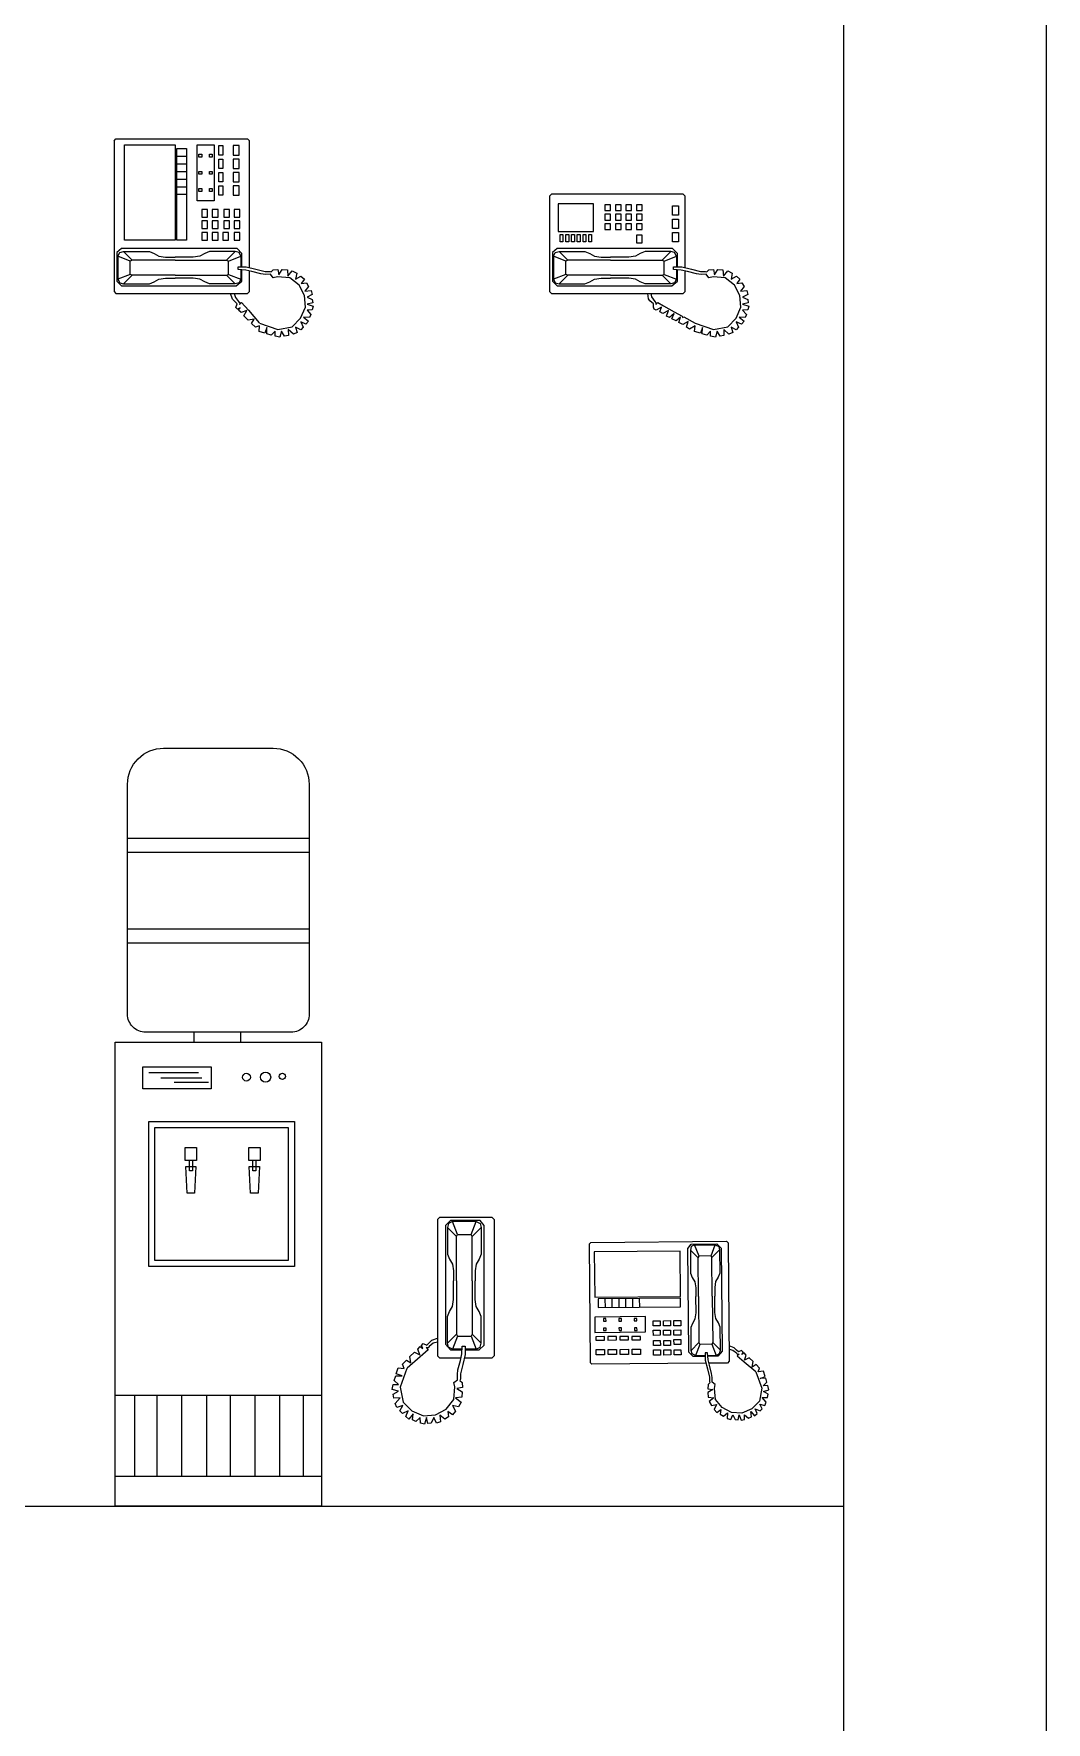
# Model space of a CAD drawing. Header units: inches. Extents: x 11.8 to 54.3, y 10.8 to 35.6.
# Drawn here: x 52.593 to 54.278, y 13.639 to 16.451 of the extents above; entities that cross this region are included whole.
import ezdxf

# ---------------------------------------------------------------- set-up
doc = ezdxf.new("R2010")
doc.units = ezdxf.units.IN
doc.header["$MEASUREMENT"] = 0
for name, color, linetype in [('02', 2, 'Continuous'), ('1', 1, 'Continuous'), ('kadrbm', 4, 'Continuous')]:
    doc.layers.add(name, color=color, linetype=linetype)

# ---------------------------------------------------------------- blocks, each defined once
blk = doc.blocks.new('kadrbm')
at = {"layer": 'kadrbm', "color": 4}
blk.add_lwpolyline([(0, 0), (0, 24.7972), (21, 24.7972), (21, 0), (0, 0)], close=True, dxfattribs=at)
blk.add_lwpolyline([(20.6631, 0.3257), (20.6631, 24.4603), (0.3369, 24.4603), (0.3369, 0.3257), (20.6631, 0.3257)], dxfattribs=at)

msp = doc.modelspace()

# ---------------------------------------------------------------- linework, layer by layer
at = {"layer": '02'}
for p, q in [((52.7268, 16.2722), (52.73, 16.2754)), ((52.7268, 16.2722), (52.7268, 16.0214)), ((52.73, 16.2754), (52.9491, 16.2754)), ((52.7443, 16.2659), (52.8284, 16.2659)), ((52.7443, 16.1071), (52.7443, 16.2659)), ((52.8284, 16.2659), (52.8284, 16.1071)), ((52.8316, 16.1071), (52.8316, 16.2595)), ((52.8316, 16.2595), (52.8475, 16.2595)), ((52.8475, 16.2595), (52.8475, 16.1071)), ((52.865, 16.1722), (52.865, 16.2659)), ((52.865, 16.2659), (52.8935, 16.2659)), ((52.8935, 16.2659), (52.8935, 16.1722)), ((52.9015, 16.2484), (52.9015, 16.2643)), ((52.9015, 16.2643), (52.9078, 16.2643)), ((52.9078, 16.2643), (52.9078, 16.2484)), ((52.9348, 16.2643), (52.9253, 16.2643)), ((52.9253, 16.2643), (52.9253, 16.2484)), ((52.9348, 16.2484), (52.9348, 16.2643)), ((52.9491, 16.2754), (52.9523, 16.2722)), ((52.9523, 16.0611), (52.9523, 16.2722)), ((52.8316, 16.2468), (52.8475, 16.2468)), ((52.8316, 16.2341), (52.8475, 16.2341)), ((52.8681, 16.2452), (52.8681, 16.25)), ((52.8681, 16.25), (52.8729, 16.25)), ((52.8729, 16.2452), (52.8681, 16.2452)), ((52.8729, 16.25), (52.8729, 16.2452)), ((52.8856, 16.25), (52.8904, 16.25)), ((52.8856, 16.2452), (52.8856, 16.25)), ((52.8904, 16.2452), (52.8856, 16.2452)), ((52.8904, 16.25), (52.8904, 16.2452)), ((52.9078, 16.2484), (52.9015, 16.2484)), ((52.9015, 16.2262), (52.9015, 16.242)), ((52.9015, 16.242), (52.9078, 16.242)), ((52.9078, 16.2262), (52.9015, 16.2262)), ((52.9078, 16.242), (52.9078, 16.2262)), ((52.9253, 16.2484), (52.9348, 16.2484)), ((52.9348, 16.242), (52.9253, 16.242)), ((52.9253, 16.242), (52.9253, 16.2262)), ((52.9253, 16.2262), (52.9348, 16.2262)), ((52.9348, 16.2262), (52.9348, 16.242)), ((52.8316, 16.2214), (52.8475, 16.2214)), ((52.8316, 16.2087), (52.8475, 16.2087)), ((52.8681, 16.2214), (52.8729, 16.2214)), ((52.8681, 16.2166), (52.8681, 16.2214)), ((52.8729, 16.2166), (52.8681, 16.2166)), ((52.8729, 16.2214), (52.8729, 16.2166)), ((52.8856, 16.2214), (52.8904, 16.2214)), ((52.8856, 16.2166), (52.8856, 16.2214)), ((52.8904, 16.2166), (52.8856, 16.2166)), ((52.8904, 16.2214), (52.8904, 16.2166)), ((52.9015, 16.2039), (52.9015, 16.2198)), ((52.9015, 16.2198), (52.9078, 16.2198)), ((52.9078, 16.2039), (52.9015, 16.2039)), ((52.9015, 16.1976), (52.9078, 16.1976)), ((52.9015, 16.1817), (52.9015, 16.1976)), ((52.9078, 16.2198), (52.9078, 16.2039)), ((52.9078, 16.1976), (52.9078, 16.1817)), ((52.9348, 16.2198), (52.9253, 16.2198)), ((52.9253, 16.2198), (52.9253, 16.2039)), ((52.9253, 16.2039), (52.9348, 16.2039)), ((52.9253, 16.1976), (52.9253, 16.1817)), ((52.9348, 16.1976), (52.9253, 16.1976)), ((52.9348, 16.2039), (52.9348, 16.2198)), ((52.9348, 16.1817), (52.9348, 16.1976)), ((52.8316, 16.196), (52.8475, 16.196)), ((52.8316, 16.1833), (52.8475, 16.1833)), ((52.8935, 16.1722), (52.865, 16.1722)), ((52.8681, 16.1928), (52.8729, 16.1928)), ((52.8681, 16.1881), (52.8681, 16.1928)), ((52.8729, 16.1881), (52.8681, 16.1881)), ((52.8729, 16.1928), (52.8729, 16.1881)), ((52.8856, 16.1928), (52.8904, 16.1928)), ((52.8856, 16.1881), (52.8856, 16.1928)), ((52.8904, 16.1881), (52.8856, 16.1881)), ((52.8904, 16.1928), (52.8904, 16.1881)), ((52.9078, 16.1817), (52.9015, 16.1817)), ((52.9253, 16.1817), (52.9348, 16.1817)), ((53.455, 16.1833), (53.4518, 16.1801)), ((53.4518, 16.1801), (53.4518, 16.0214)), ((53.6741, 16.1833), (53.455, 16.1833)), ((53.6772, 16.1801), (53.6741, 16.1833)), ((53.6772, 16.0611), (53.6772, 16.1801)), ((52.8729, 16.1579), (52.8729, 16.1452)), ((52.8824, 16.1579), (52.8729, 16.1579)), ((52.8729, 16.1452), (52.8824, 16.1452)), ((52.8824, 16.1452), (52.8824, 16.1579)), ((52.8904, 16.1579), (52.8904, 16.1452)), ((52.8999, 16.1579), (52.8904, 16.1579)), ((52.8904, 16.1452), (52.8999, 16.1452)), ((52.8999, 16.1452), (52.8999, 16.1579)), ((52.9094, 16.1579), (52.9094, 16.1452)), ((52.9189, 16.1579), (52.9094, 16.1579)), ((52.9094, 16.1452), (52.9189, 16.1452)), ((52.9189, 16.1452), (52.9189, 16.1579)), ((52.9269, 16.1579), (52.9269, 16.1452)), ((52.9364, 16.1579), (52.9269, 16.1579)), ((52.9269, 16.1452), (52.9364, 16.1452)), ((52.9364, 16.1452), (52.9364, 16.1579)), ((53.5248, 16.1674), (53.4661, 16.1674)), ((53.4661, 16.1674), (53.4661, 16.1214)), ((53.5248, 16.1214), (53.5248, 16.1674)), ((53.5439, 16.1658), (53.5439, 16.1563)), ((53.5534, 16.1658), (53.5439, 16.1658)), ((53.5439, 16.1563), (53.5534, 16.1563)), ((53.5439, 16.15), (53.5439, 16.1404)), ((53.5534, 16.15), (53.5439, 16.15)), ((53.5534, 16.1563), (53.5534, 16.1658)), ((53.5534, 16.1404), (53.5534, 16.15)), ((53.5613, 16.1658), (53.5613, 16.1563)), ((53.5709, 16.1658), (53.5613, 16.1658)), ((53.5613, 16.1563), (53.5709, 16.1563)), ((53.5613, 16.15), (53.5613, 16.1404)), ((53.5709, 16.15), (53.5613, 16.15)), ((53.5709, 16.1563), (53.5709, 16.1658)), ((53.5709, 16.1404), (53.5709, 16.15)), ((53.5788, 16.1658), (53.5788, 16.1563)), ((53.5883, 16.1658), (53.5788, 16.1658)), ((53.5788, 16.1563), (53.5883, 16.1563)), ((53.5788, 16.15), (53.5788, 16.1404)), ((53.5883, 16.15), (53.5788, 16.15)), ((53.5883, 16.1563), (53.5883, 16.1658)), ((53.5883, 16.1404), (53.5883, 16.15)), ((53.5963, 16.1658), (53.5963, 16.1563)), ((53.6058, 16.1658), (53.5963, 16.1658)), ((53.5963, 16.1563), (53.6058, 16.1563)), ((53.5963, 16.15), (53.5963, 16.1404)), ((53.6058, 16.15), (53.5963, 16.15)), ((53.6058, 16.1563), (53.6058, 16.1658)), ((53.6058, 16.1404), (53.6058, 16.15)), ((53.6566, 16.1643), (53.6661, 16.1643)), ((53.6566, 16.1484), (53.6566, 16.1643)), ((53.6661, 16.1484), (53.6566, 16.1484)), ((53.6566, 16.142), (53.6661, 16.142)), ((53.6566, 16.1262), (53.6566, 16.142)), ((53.6661, 16.1643), (53.6661, 16.1484)), ((53.6661, 16.142), (53.6661, 16.1262)), ((52.8824, 16.1389), (52.8729, 16.1389)), ((52.8729, 16.1389), (52.8729, 16.1262)), ((52.8729, 16.1262), (52.8824, 16.1262)), ((52.8729, 16.1198), (52.8729, 16.1071)), ((52.8824, 16.1198), (52.8729, 16.1198)), ((52.8824, 16.1262), (52.8824, 16.1389)), ((52.8824, 16.1071), (52.8824, 16.1198)), ((52.8904, 16.1389), (52.8904, 16.1262)), ((52.8999, 16.1389), (52.8904, 16.1389)), ((52.8904, 16.1262), (52.8999, 16.1262)), ((52.8904, 16.1198), (52.8904, 16.1071)), ((52.8999, 16.1198), (52.8904, 16.1198)), ((52.8999, 16.1262), (52.8999, 16.1389)), ((52.8999, 16.1071), (52.8999, 16.1198)), ((52.9078, 16.1198), (52.9078, 16.1071)), ((52.9173, 16.1198), (52.9078, 16.1198)), ((52.9094, 16.1389), (52.9094, 16.1262)), ((52.9189, 16.1389), (52.9094, 16.1389)), ((52.9094, 16.1262), (52.9189, 16.1262)), ((52.9173, 16.1071), (52.9173, 16.1198)), ((52.9189, 16.1262), (52.9189, 16.1389)), ((52.9269, 16.1389), (52.9269, 16.1262)), ((52.9364, 16.1389), (52.9269, 16.1389)), ((52.9269, 16.1262), (52.9364, 16.1262)), ((52.9364, 16.1198), (52.9269, 16.1198)), ((52.9269, 16.1198), (52.9269, 16.1071)), ((52.9364, 16.1262), (52.9364, 16.1389)), ((52.9364, 16.1071), (52.9364, 16.1198)), ((53.4661, 16.1214), (53.5248, 16.1214)), ((53.4693, 16.1166), (53.474, 16.1166)), ((53.4693, 16.1039), (53.4693, 16.1166)), ((53.474, 16.1166), (53.474, 16.1039)), ((53.4788, 16.1166), (53.4836, 16.1166)), ((53.4788, 16.1039), (53.4788, 16.1166)), ((53.4836, 16.1166), (53.4836, 16.1039)), ((53.4883, 16.1039), (53.4883, 16.1166)), ((53.4883, 16.1166), (53.4931, 16.1166)), ((53.4931, 16.1166), (53.4931, 16.1039)), ((53.4978, 16.1039), (53.4978, 16.1166)), ((53.4978, 16.1166), (53.5026, 16.1166)), ((53.5026, 16.1166), (53.5026, 16.1039)), ((53.5074, 16.1039), (53.5074, 16.1166)), ((53.5074, 16.1166), (53.5121, 16.1166)), ((53.5121, 16.1166), (53.5121, 16.1039)), ((53.5169, 16.1039), (53.5169, 16.1166)), ((53.5169, 16.1166), (53.5217, 16.1166)), ((53.5217, 16.1166), (53.5217, 16.1039)), ((53.5439, 16.1404), (53.5534, 16.1404)), ((53.5534, 16.1341), (53.5439, 16.1341)), ((53.5439, 16.1341), (53.5439, 16.1246)), ((53.5439, 16.1246), (53.5534, 16.1246)), ((53.5534, 16.1246), (53.5534, 16.1341)), ((53.5613, 16.1404), (53.5709, 16.1404)), ((53.5613, 16.1341), (53.5613, 16.1246)), ((53.5709, 16.1341), (53.5613, 16.1341)), ((53.5613, 16.1246), (53.5709, 16.1246)), ((53.5709, 16.1246), (53.5709, 16.1341)), ((53.5788, 16.1404), (53.5883, 16.1404)), ((53.5883, 16.1341), (53.5788, 16.1341)), ((53.5788, 16.1341), (53.5788, 16.1246)), ((53.5788, 16.1246), (53.5883, 16.1246)), ((53.5883, 16.1246), (53.5883, 16.1341)), ((53.5963, 16.1404), (53.6058, 16.1404)), ((53.5963, 16.1341), (53.5963, 16.1246)), ((53.6058, 16.1341), (53.5963, 16.1341)), ((53.5963, 16.1246), (53.6058, 16.1246)), ((53.6058, 16.115), (53.5963, 16.115)), ((53.5963, 16.115), (53.5963, 16.1023)), ((53.6058, 16.1246), (53.6058, 16.1341)), ((53.6058, 16.1023), (53.6058, 16.115)), ((53.6661, 16.1262), (53.6566, 16.1262)), ((53.6566, 16.1039), (53.6566, 16.1198)), ((53.6566, 16.1198), (53.6661, 16.1198)), ((53.6661, 16.1198), (53.6661, 16.1039)), ((52.7395, 16.0928), (52.7316, 16.0865)), ((52.7316, 16.0865), (52.7316, 16.0388)), ((52.7332, 16.0801), (52.7364, 16.0865)), ((52.7364, 16.0865), (52.7427, 16.0881)), ((52.9316, 16.0928), (52.7395, 16.0928)), ((52.7427, 16.0881), (52.757, 16.0738)), ((52.7427, 16.0881), (52.7856, 16.0881)), ((52.8284, 16.1071), (52.7443, 16.1071)), ((52.7856, 16.0881), (52.7935, 16.0849)), ((52.7935, 16.0849), (52.8015, 16.0801)), ((52.8475, 16.1071), (52.8316, 16.1071)), ((52.8777, 16.0849), (52.8697, 16.0801)), ((52.8729, 16.1071), (52.8824, 16.1071)), ((52.8856, 16.0881), (52.8777, 16.0849)), ((52.9285, 16.0881), (52.8856, 16.0881)), ((52.8904, 16.1071), (52.8999, 16.1071)), ((52.9078, 16.1071), (52.9173, 16.1071)), ((52.9285, 16.0881), (52.9142, 16.0738)), ((52.9269, 16.1071), (52.9364, 16.1071)), ((52.9348, 16.0865), (52.9285, 16.0881)), ((52.9396, 16.0849), (52.9316, 16.0928)), ((52.938, 16.0801), (52.9348, 16.0865)), ((52.9396, 16.0626), (52.9396, 16.0849)), ((53.4645, 16.0928), (53.4566, 16.0865)), ((53.4566, 16.0865), (53.4566, 16.0388)), ((53.4582, 16.0801), (53.4613, 16.0865)), ((53.4613, 16.0865), (53.4677, 16.0881)), ((53.6566, 16.0928), (53.4645, 16.0928)), ((53.4677, 16.0881), (53.5105, 16.0881)), ((53.4677, 16.0881), (53.482, 16.0738)), ((53.474, 16.1039), (53.4693, 16.1039)), ((53.4836, 16.1039), (53.4788, 16.1039)), ((53.4931, 16.1039), (53.4883, 16.1039)), ((53.5026, 16.1039), (53.4978, 16.1039)), ((53.5121, 16.1039), (53.5074, 16.1039)), ((53.5105, 16.0881), (53.5185, 16.0849)), ((53.5217, 16.1039), (53.5169, 16.1039)), ((53.5185, 16.0849), (53.5264, 16.0801)), ((53.6026, 16.0849), (53.5947, 16.0801)), ((53.5963, 16.1023), (53.6058, 16.1023)), ((53.6106, 16.0881), (53.6026, 16.0849)), ((53.6534, 16.0881), (53.6106, 16.0881)), ((53.6534, 16.0881), (53.6391, 16.0738)), ((53.6598, 16.0865), (53.6534, 16.0881)), ((53.6661, 16.1039), (53.6566, 16.1039)), ((53.6645, 16.0849), (53.6566, 16.0928)), ((53.6629, 16.0801), (53.6598, 16.0865)), ((53.6645, 16.0626), (53.6645, 16.0849)), ((52.7538, 16.0722), (52.7332, 16.0801)), ((52.7332, 16.0801), (52.7332, 16.042)), ((52.757, 16.0738), (52.7538, 16.0722)), ((52.7538, 16.05), (52.7538, 16.0722)), ((52.8284, 16.0738), (52.757, 16.0738)), ((52.8015, 16.0801), (52.8126, 16.0785)), ((52.8126, 16.0785), (52.8284, 16.0785)), ((52.8586, 16.0785), (52.8284, 16.0785)), ((52.8284, 16.0738), (52.9142, 16.0738)), ((52.8697, 16.0801), (52.8586, 16.0785)), ((52.9142, 16.0738), (52.9173, 16.0722)), ((52.9173, 16.0722), (52.938, 16.0801)), ((52.9173, 16.05), (52.9173, 16.0722)), ((52.9332, 16.0579), (52.9332, 16.0627)), ((52.9332, 16.0627), (52.9469, 16.0624)), ((52.9459, 16.057), (52.9332, 16.0579)), ((52.938, 16.0801), (52.938, 16.0626)), ((52.938, 16.0575), (52.938, 16.042)), ((52.9396, 16.0388), (52.9396, 16.0574)), ((52.9562, 16.0547), (52.9459, 16.057)), ((52.9469, 16.0624), (52.963, 16.0586)), ((52.963, 16.0586), (52.9781, 16.0547)), ((52.9884, 16.0541), (52.9919, 16.0576)), ((52.9919, 16.0576), (52.9996, 16.0583)), ((52.9996, 16.0583), (53.0012, 16.0489)), ((53.0012, 16.0489), (53.0067, 16.0579)), ((53.0067, 16.0579), (53.0154, 16.0573)), ((53.0154, 16.0573), (53.0163, 16.047)), ((53.4582, 16.0801), (53.4582, 16.042)), ((53.4788, 16.0722), (53.4582, 16.0801)), ((53.482, 16.0738), (53.4788, 16.0722)), ((53.4788, 16.05), (53.4788, 16.0722)), ((53.5534, 16.0738), (53.482, 16.0738)), ((53.5264, 16.0801), (53.5375, 16.0785)), ((53.5375, 16.0785), (53.5534, 16.0785)), ((53.5836, 16.0785), (53.5534, 16.0785)), ((53.5534, 16.0738), (53.6391, 16.0738)), ((53.5947, 16.0801), (53.5836, 16.0785)), ((53.6391, 16.0738), (53.6423, 16.0722)), ((53.6423, 16.0722), (53.6629, 16.0801)), ((53.6423, 16.05), (53.6423, 16.0722)), ((53.6582, 16.0627), (53.6719, 16.0624)), ((53.6582, 16.0579), (53.6582, 16.0627)), ((53.6709, 16.057), (53.6582, 16.0579)), ((53.6629, 16.0801), (53.6629, 16.0626)), ((53.6629, 16.0575), (53.6629, 16.042)), ((53.6645, 16.0388), (53.6645, 16.0574)), ((53.6812, 16.0547), (53.6709, 16.057)), ((53.6719, 16.0624), (53.6879, 16.0586)), ((53.6879, 16.0586), (53.703, 16.0547)), ((53.7133, 16.0541), (53.7169, 16.0576)), ((53.7169, 16.0576), (53.7246, 16.0583)), ((53.7246, 16.0583), (53.7262, 16.0489)), ((53.7262, 16.0489), (53.7317, 16.0579)), ((53.7317, 16.0579), (53.7403, 16.0573)), ((53.7403, 16.0573), (53.7413, 16.047)), ((52.7316, 16.0388), (52.7395, 16.0309)), ((52.7538, 16.05), (52.7332, 16.042)), ((52.7332, 16.042), (52.7364, 16.0357)), ((52.7364, 16.0357), (52.7427, 16.0341)), ((52.7395, 16.0309), (52.93, 16.0309)), ((52.7427, 16.0341), (52.757, 16.0484)), ((52.7427, 16.0341), (52.7856, 16.0341)), ((52.757, 16.0484), (52.7538, 16.05)), ((52.8284, 16.0484), (52.757, 16.0484)), ((52.7856, 16.0341), (52.7935, 16.0373)), ((52.7935, 16.0373), (52.8015, 16.042)), ((52.8015, 16.042), (52.8126, 16.0436)), ((52.8126, 16.0436), (52.8284, 16.0436)), ((52.8284, 16.0484), (52.9142, 16.0484)), ((52.8586, 16.0436), (52.8284, 16.0436)), ((52.8697, 16.042), (52.8586, 16.0436)), ((52.8777, 16.0373), (52.8697, 16.042)), ((52.8856, 16.0341), (52.8777, 16.0373)), ((52.9285, 16.0341), (52.8856, 16.0341)), ((52.9142, 16.0484), (52.9173, 16.05)), ((52.9285, 16.0341), (52.9142, 16.0484)), ((52.9173, 16.05), (52.938, 16.042)), ((52.9348, 16.0357), (52.9285, 16.0341)), ((52.93, 16.0309), (52.9396, 16.0388)), ((52.938, 16.042), (52.9348, 16.0357)), ((52.9523, 16.0214), (52.9523, 16.0556)), ((52.9713, 16.0509), (52.9562, 16.0547)), ((52.9791, 16.0499), (52.9713, 16.0509)), ((52.9781, 16.0547), (52.9864, 16.055)), ((52.9874, 16.0502), (52.9791, 16.0499)), ((52.9864, 16.055), (52.9884, 16.0541)), ((52.9916, 16.0444), (52.9874, 16.0502)), ((52.999, 16.0457), (52.9916, 16.0444)), ((53.0192, 16.0441), (52.999, 16.0457)), ((53.0163, 16.047), (53.0234, 16.056)), ((53.0347, 16.0319), (53.0192, 16.0441)), ((53.0234, 16.056), (53.0308, 16.0518)), ((53.0308, 16.0518), (53.0289, 16.0422)), ((53.0289, 16.0422), (53.0379, 16.0467)), ((53.0437, 16.0149), (53.0347, 16.0319)), ((53.0379, 16.0467), (53.0437, 16.0419)), ((53.0437, 16.0419), (53.0382, 16.0345)), ((53.0382, 16.0345), (53.0469, 16.0358)), ((53.0507, 16.0297), (53.0443, 16.022)), ((53.0469, 16.0358), (53.0507, 16.0297)), ((53.4566, 16.0388), (53.4645, 16.0309)), ((53.4788, 16.05), (53.4582, 16.042)), ((53.4582, 16.042), (53.4613, 16.0357)), ((53.4613, 16.0357), (53.4677, 16.0341)), ((53.4645, 16.0309), (53.655, 16.0309)), ((53.4677, 16.0341), (53.482, 16.0484)), ((53.4677, 16.0341), (53.5105, 16.0341)), ((53.482, 16.0484), (53.4788, 16.05)), ((53.5534, 16.0484), (53.482, 16.0484)), ((53.5105, 16.0341), (53.5185, 16.0373)), ((53.5185, 16.0373), (53.5264, 16.042)), ((53.5264, 16.042), (53.5375, 16.0436)), ((53.5375, 16.0436), (53.5534, 16.0436)), ((53.5534, 16.0484), (53.6391, 16.0484)), ((53.5836, 16.0436), (53.5534, 16.0436)), ((53.5947, 16.042), (53.5836, 16.0436)), ((53.6026, 16.0373), (53.5947, 16.042)), ((53.6106, 16.0341), (53.6026, 16.0373)), ((53.6534, 16.0341), (53.6106, 16.0341)), ((53.6391, 16.0484), (53.6423, 16.05)), ((53.6534, 16.0341), (53.6391, 16.0484)), ((53.6423, 16.05), (53.6629, 16.042)), ((53.6598, 16.0357), (53.6534, 16.0341)), ((53.655, 16.0309), (53.6645, 16.0388)), ((53.6629, 16.042), (53.6598, 16.0357)), ((53.6772, 16.0214), (53.6772, 16.0556)), ((53.6963, 16.0509), (53.6812, 16.0547)), ((53.704, 16.0499), (53.6963, 16.0509)), ((53.703, 16.0547), (53.7114, 16.055)), ((53.7124, 16.0502), (53.704, 16.0499)), ((53.7114, 16.055), (53.7133, 16.0541)), ((53.7166, 16.0444), (53.7124, 16.0502)), ((53.7239, 16.0457), (53.7166, 16.0444)), ((53.7442, 16.0441), (53.7239, 16.0457)), ((53.7413, 16.047), (53.7484, 16.056)), ((53.7596, 16.0319), (53.7442, 16.0441)), ((53.7484, 16.056), (53.7558, 16.0518)), ((53.7558, 16.0518), (53.7538, 16.0422)), ((53.7538, 16.0422), (53.7628, 16.0467)), ((53.7686, 16.0149), (53.7596, 16.0319)), ((53.7628, 16.0467), (53.7686, 16.0419)), ((53.7686, 16.0419), (53.7632, 16.0345)), ((53.7632, 16.0345), (53.7718, 16.0358)), ((53.7757, 16.0297), (53.7693, 16.022)), ((53.7718, 16.0358), (53.7757, 16.0297)), ((52.7268, 16.0214), (52.73, 16.0182)), ((52.73, 16.0182), (52.9491, 16.0182)), ((52.9241, 16.0087), (52.9205, 16.0182)), ((52.9285, 16.0042), (52.9241, 16.0087)), ((52.9269, 16.0182), (52.9288, 16.0112)), ((52.9316, 16.0008), (52.9285, 16.0042)), ((52.9288, 16.0112), (52.9339, 16.0048)), ((52.9294, 15.995), (52.9316, 16.0008)), ((52.9339, 16.0048), (52.9361, 16.0031)), ((52.9358, 15.9997), (52.9392, 16.0031)), ((52.9361, 16.0031), (52.9358, 15.9997)), ((52.9392, 16.0031), (52.9506, 15.9902)), ((52.9491, 16.0182), (52.9523, 16.0214)), ((53.0453, 15.9956), (53.0437, 16.0149)), ((53.0443, 16.022), (53.0549, 16.0229)), ((53.0568, 16.0162), (53.0482, 16.012)), ((53.0482, 16.012), (53.0568, 16.0081)), ((53.0575, 16.0027), (53.0482, 16.0004)), ((53.0482, 16.0004), (53.0585, 15.9969)), ((53.0549, 16.0229), (53.0568, 16.0162)), ((53.0568, 16.0081), (53.0575, 16.0027)), ((53.4518, 16.0214), (53.455, 16.0182)), ((53.455, 16.0182), (53.6741, 16.0182)), ((53.6163, 16.0094), (53.6153, 16.0182)), ((53.6185, 16.0056), (53.6163, 16.0094)), ((53.6246, 16.0011), (53.6185, 16.0056)), ((53.6201, 16.0182), (53.6214, 16.0123)), ((53.6214, 16.0123), (53.624, 16.0088)), ((53.624, 16.0088), (53.6269, 16.0046)), ((53.6249, 15.9953), (53.6246, 16.0011)), ((53.6269, 16.0046), (53.6288, 16.0027)), ((53.6288, 15.9995), (53.632, 16.0033)), ((53.6288, 16.0027), (53.6288, 15.9995)), ((53.632, 16.0033), (53.6416, 15.9975)), ((53.6741, 16.0182), (53.6772, 16.0214)), ((53.7702, 15.9956), (53.7686, 16.0149)), ((53.7693, 16.022), (53.7799, 16.0229)), ((53.7818, 16.0162), (53.7731, 16.012)), ((53.7731, 16.012), (53.7818, 16.0081)), ((53.7825, 16.0027), (53.7731, 16.0004)), ((53.7731, 16.0004), (53.7834, 15.9969)), ((53.7799, 16.0229), (53.7818, 16.0162)), ((53.7818, 16.0081), (53.7825, 16.0027)), ((52.9322, 15.9922), (52.9294, 15.995)), ((52.9369, 15.9944), (52.9322, 15.9922)), ((52.9339, 15.9905), (52.9369, 15.9944)), ((52.9383, 15.9863), (52.9339, 15.9905)), ((52.9476, 15.9897), (52.9383, 15.9863)), ((52.9431, 15.981), (52.9476, 15.9897)), ((52.9501, 15.9737), (52.9431, 15.981)), ((52.9602, 15.9754), (52.9501, 15.9737)), ((52.9506, 15.9902), (52.9685, 15.9693)), ((52.9557, 15.9681), (52.9602, 15.9754)), ((53.0234, 15.9628), (53.0372, 15.977)), ((53.0372, 15.977), (53.0453, 15.9956)), ((53.0424, 15.9789), (53.0507, 15.9722)), ((53.052, 15.9779), (53.0424, 15.9789)), ((53.0507, 15.9722), (53.0462, 15.967)), ((53.0568, 15.9908), (53.0482, 15.9905)), ((53.0482, 15.9905), (53.0546, 15.9831)), ((53.0546, 15.9831), (53.052, 15.9779)), ((53.0585, 15.9969), (53.0568, 15.9908)), ((53.6259, 15.9918), (53.6249, 15.9953)), ((53.6294, 15.9905), (53.6259, 15.9918)), ((53.6378, 15.9956), (53.6294, 15.9905)), ((53.6352, 15.9873), (53.6378, 15.9956)), ((53.64, 15.9847), (53.6352, 15.9873)), ((53.6494, 15.9898), (53.64, 15.9847)), ((53.6416, 15.9975), (53.659, 15.9873)), ((53.6465, 15.9805), (53.6494, 15.9898)), ((53.6516, 15.9779), (53.6465, 15.9805)), ((53.659, 15.9847), (53.6516, 15.9779)), ((53.6552, 15.976), (53.659, 15.9847)), ((53.6622, 15.9728), (53.6552, 15.976)), ((53.659, 15.9873), (53.6722, 15.9805)), ((53.6696, 15.9786), (53.6622, 15.9728)), ((53.6667, 15.9699), (53.6696, 15.9786)), ((53.6722, 15.9805), (53.6728, 15.9783)), ((53.6728, 15.9783), (53.6754, 15.9792)), ((53.6754, 15.9792), (53.694, 15.9689)), ((53.7484, 15.9628), (53.7622, 15.977)), ((53.7622, 15.977), (53.7702, 15.9956)), ((53.777, 15.9779), (53.7673, 15.9789)), ((53.7673, 15.9789), (53.7757, 15.9722)), ((53.7757, 15.9722), (53.7712, 15.967)), ((53.7818, 15.9908), (53.7731, 15.9905)), ((53.7731, 15.9905), (53.7796, 15.9831)), ((53.7796, 15.9831), (53.777, 15.9779)), ((53.7834, 15.9969), (53.7818, 15.9908)), ((52.9621, 15.962), (52.9557, 15.9681)), ((52.9691, 15.9645), (52.9621, 15.962)), ((52.9681, 15.9548), (52.9691, 15.9644)), ((52.9778, 15.9519), (52.9681, 15.9548)), ((52.9691, 15.9689), (52.9993, 15.9583)), ((52.9813, 15.9612), (52.9778, 15.9519)), ((52.981, 15.951), (52.9813, 15.9612)), ((52.9884, 15.9487), (52.981, 15.951)), ((52.9948, 15.9555), (52.9884, 15.9487)), ((52.9948, 15.9468), (52.9948, 15.9555)), ((53.0028, 15.9452), (52.9948, 15.9468)), ((52.9993, 15.9583), (53.0234, 15.9628)), ((53.0057, 15.9551), (53.0028, 15.9452)), ((53.0106, 15.9468), (53.0057, 15.9551)), ((53.017, 15.9481), (53.0106, 15.9468)), ((53.0167, 15.958), (53.017, 15.9481)), ((53.0253, 15.9503), (53.0167, 15.958)), ((53.0318, 15.9529), (53.0253, 15.9503)), ((53.0289, 15.9622), (53.0318, 15.9529)), ((53.0376, 15.9577), (53.0289, 15.9622)), ((53.0376, 15.9709), (53.0414, 15.9619)), ((53.0462, 15.967), (53.0376, 15.9709)), ((53.0414, 15.9619), (53.0376, 15.9577)), ((53.6735, 15.9664), (53.6667, 15.9699)), ((53.6822, 15.9712), (53.6735, 15.9664)), ((53.6796, 15.9622), (53.6822, 15.9712)), ((53.6847, 15.9587), (53.6796, 15.9622)), ((53.694, 15.9644), (53.6847, 15.9587)), ((53.6931, 15.9548), (53.694, 15.9644)), ((53.7027, 15.9519), (53.6931, 15.9548)), ((53.694, 15.9689), (53.7243, 15.9583)), ((53.7063, 15.9612), (53.7027, 15.9519)), ((53.7059, 15.951), (53.7063, 15.9612)), ((53.7133, 15.9487), (53.7059, 15.951)), ((53.7198, 15.9555), (53.7133, 15.9487)), ((53.7198, 15.9468), (53.7198, 15.9555)), ((53.7278, 15.9452), (53.7198, 15.9468)), ((53.7243, 15.9583), (53.7484, 15.9628)), ((53.7307, 15.9551), (53.7278, 15.9452)), ((53.7355, 15.9468), (53.7307, 15.9551)), ((53.7419, 15.9481), (53.7355, 15.9468)), ((53.7503, 15.9503), (53.7416, 15.958)), ((53.7416, 15.958), (53.7419, 15.9481)), ((53.7567, 15.9529), (53.7503, 15.9503)), ((53.7625, 15.9577), (53.7538, 15.9622)), ((53.7538, 15.9622), (53.7567, 15.9529)), ((53.7712, 15.967), (53.7625, 15.9709)), ((53.7625, 15.9709), (53.7664, 15.9619)), ((53.7664, 15.9619), (53.7625, 15.9577)), ((52.7493, 15.1111), (53.0516, 15.1111)), ((52.7493, 15.0879), (53.0516, 15.0879)), ((52.7493, 14.96), (53.0516, 14.96)), ((52.7493, 14.9368), (53.0516, 14.9368)), ((52.8594, 14.7879), (52.8594, 14.7715)), ((52.9371, 14.7879), (52.9371, 14.7715)), ((52.7847, 14.7207), (52.8673, 14.7207)), ((52.8048, 14.7116), (52.8732, 14.7116)), ((52.827, 14.7044), (52.8842, 14.7044)), ((53.2687, 14.4791, 0.45), (53.2654, 14.4758, 0.45)), ((53.2654, 14.4758, 0.45), (53.2654, 14.2487, 0.45)), ((53.3562, 14.4791, 0.45), (53.2687, 14.4791, 0.45)), ((53.2868, 14.4742, 0.45), (53.2785, 14.4659, 0.45)), ((53.2785, 14.4659, 0.45), (53.2785, 14.2685, 0.45)), ((53.2835, 14.4692, 0.45), (53.2818, 14.4627, 0.45)), ((53.2818, 14.4627, 0.45), (53.2818, 14.4182, 0.45)), ((53.2818, 14.4627, 0.45), (53.2966, 14.4478, 0.45)), ((53.29, 14.4725, 0.45), (53.2835, 14.4692, 0.45)), ((53.3361, 14.4742, 0.45), (53.2868, 14.4742, 0.45)), ((53.2983, 14.4511, 0.45), (53.29, 14.4725, 0.45)), ((53.3295, 14.4725, 0.45), (53.29, 14.4725, 0.45)), ((53.3213, 14.4511, 0.45), (53.3295, 14.4725, 0.45)), ((53.3378, 14.4627, 0.45), (53.323, 14.4478, 0.45)), ((53.3295, 14.4725, 0.45), (53.3361, 14.4692, 0.45)), ((53.3427, 14.4659, 0.45), (53.3361, 14.4742, 0.45)), ((53.3361, 14.4692, 0.45), (53.3378, 14.4627, 0.45)), ((53.3378, 14.4627, 0.45), (53.3378, 14.4182, 0.45)), ((53.3427, 14.2668, 0.45), (53.3427, 14.4659, 0.45)), ((53.3562, 14.4791, 0.45), (53.3595, 14.4758, 0.45)), ((53.3595, 14.4758, 0.45), (53.3595, 14.2487, 0.45)), ((53.2966, 14.4478, 0.45), (53.2983, 14.4511, 0.45)), ((53.2966, 14.3738, 0.45), (53.2966, 14.4478, 0.45)), ((53.2983, 14.4511, 0.45), (53.3213, 14.4511, 0.45)), ((53.323, 14.4478, 0.45), (53.3213, 14.4511, 0.45)), ((53.323, 14.3738, 0.45), (53.323, 14.4478, 0.45)), ((53.5202, 14.4378), (53.5174, 14.4349)), ((53.5174, 14.4349), (53.5191, 14.2377)), ((53.5202, 14.4378), (53.746, 14.4398)), ((53.6818, 14.4278), (53.6874, 14.435)), ((53.6833, 14.2549), (53.6818, 14.4278)), ((53.6875, 14.4307), (53.6861, 14.425)), ((53.6874, 14.435), (53.7303, 14.4353)), ((53.6932, 14.4336), (53.6875, 14.4307)), ((53.6932, 14.4336), (53.7274, 14.4339)), ((53.7005, 14.4151), (53.6932, 14.4336)), ((53.7205, 14.4153), (53.7274, 14.4339)), ((53.7274, 14.4339), (53.7332, 14.4311)), ((53.7303, 14.4353), (53.7375, 14.4283)), ((53.7332, 14.4311), (53.7347, 14.4254)), ((53.7375, 14.4283), (53.739, 14.2568)), ((53.746, 14.4398), (53.7488, 14.4369)), ((53.7488, 14.4369), (53.7506, 14.2398)), ((53.2818, 14.4182, 0.45), (53.2851, 14.41, 0.45)), ((53.2851, 14.41, 0.45), (53.29, 14.4018, 0.45)), ((53.29, 14.4018, 0.45), (53.2917, 14.3902, 0.45)), ((53.3295, 14.4018, 0.45), (53.3279, 14.3902, 0.45)), ((53.3345, 14.41, 0.45), (53.3295, 14.4018, 0.45)), ((53.3378, 14.4182, 0.45), (53.3345, 14.41, 0.45)), ((53.669, 14.4234), (53.5261, 14.4221)), ((53.5261, 14.4221), (53.5268, 14.3464)), ((53.6696, 14.3477), (53.669, 14.4234)), ((53.6861, 14.425), (53.6991, 14.4122)), ((53.6861, 14.425), (53.6864, 14.3864)), ((53.6991, 14.4122), (53.7005, 14.4151)), ((53.6996, 14.3479), (53.6991, 14.4122)), ((53.7205, 14.4153), (53.7005, 14.4151)), ((53.7219, 14.4124), (53.7205, 14.4153)), ((53.7347, 14.4254), (53.7219, 14.4124)), ((53.7225, 14.3481), (53.7219, 14.4124)), ((53.7347, 14.4254), (53.735, 14.3868)), ((53.2917, 14.3902, 0.45), (53.2917, 14.3738, 0.45)), ((53.2917, 14.3425, 0.45), (53.2917, 14.3738, 0.45)), ((53.2966, 14.3738, 0.45), (53.2966, 14.2849, 0.45)), ((53.323, 14.3738, 0.45), (53.323, 14.2849, 0.45)), ((53.3279, 14.3902, 0.45), (53.3279, 14.3738, 0.45)), ((53.3279, 14.3425, 0.45), (53.3279, 14.3738, 0.45)), ((53.6864, 14.3864), (53.6893, 14.3793)), ((53.6893, 14.3793), (53.6937, 14.3722)), ((53.6937, 14.3722), (53.6952, 14.3622)), ((53.728, 14.3725), (53.7266, 14.3624)), ((53.7322, 14.3796), (53.728, 14.3725)), ((53.735, 14.3868), (53.7322, 14.3796)), ((53.29, 14.331, 0.45), (53.2917, 14.3425, 0.45)), ((53.3295, 14.331, 0.45), (53.3279, 14.3425, 0.45)), ((53.5268, 14.3464), (53.6696, 14.3477)), ((53.6696, 14.3448), (53.5325, 14.3436)), ((53.5325, 14.3436), (53.5326, 14.3293)), ((53.5439, 14.3437), (53.544, 14.3294)), ((53.5554, 14.3438), (53.5555, 14.3295)), ((53.5668, 14.3439), (53.5669, 14.3296)), ((53.5782, 14.344), (53.5783, 14.3297)), ((53.5896, 14.3441), (53.5898, 14.3298)), ((53.6011, 14.3442), (53.6012, 14.3299)), ((53.6698, 14.3305), (53.6696, 14.3448)), ((53.6952, 14.3622), (53.6953, 14.3479)), ((53.6956, 14.3207), (53.6953, 14.3479)), ((53.6996, 14.3479), (53.7003, 14.2708)), ((53.7225, 14.3481), (53.7232, 14.271)), ((53.7266, 14.3624), (53.7268, 14.3482)), ((53.727, 14.321), (53.7268, 14.3482)), ((53.2818, 14.3145, 0.45), (53.2851, 14.3228, 0.45)), ((53.2818, 14.2701, 0.45), (53.2818, 14.3145, 0.45)), ((53.2851, 14.3228, 0.45), (53.29, 14.331, 0.45)), ((53.3345, 14.3228, 0.45), (53.3295, 14.331, 0.45)), ((53.3378, 14.3145, 0.45), (53.3345, 14.3228, 0.45)), ((53.3378, 14.2701, 0.45), (53.3378, 14.3145, 0.45)), ((53.6113, 14.3143), (53.527, 14.3135)), ((53.527, 14.3135), (53.5273, 14.2878)), ((53.5326, 14.3293), (53.6698, 14.3305)), ((53.6116, 14.2886), (53.6113, 14.3143)), ((53.6942, 14.3107), (53.6956, 14.3207)), ((53.7285, 14.311), (53.727, 14.321)), ((53.2818, 14.2701, 0.45), (53.2966, 14.2849, 0.45)), ((53.2966, 14.2849, 0.45), (53.2983, 14.2816, 0.45)), ((53.323, 14.2849, 0.45), (53.3213, 14.2816, 0.45)), ((53.3378, 14.2701, 0.45), (53.323, 14.2849, 0.45)), ((53.5273, 14.2878), (53.6116, 14.2886)), ((53.5414, 14.3108), (53.5414, 14.3065)), ((53.5456, 14.3108), (53.5414, 14.3108)), ((53.5414, 14.3065), (53.5457, 14.3065)), ((53.5458, 14.2951), (53.5415, 14.2951)), ((53.5415, 14.2951), (53.5415, 14.2908)), ((53.5415, 14.2908), (53.5458, 14.2908)), ((53.5457, 14.3065), (53.5456, 14.3108)), ((53.5458, 14.2908), (53.5458, 14.2951)), ((53.5714, 14.3111), (53.5671, 14.311)), ((53.5671, 14.311), (53.5671, 14.3067)), ((53.5671, 14.3067), (53.5714, 14.3068)), ((53.5715, 14.2953), (53.5672, 14.2953)), ((53.5672, 14.2953), (53.5673, 14.291)), ((53.5673, 14.291), (53.5715, 14.2911)), ((53.5714, 14.3068), (53.5714, 14.3111)), ((53.5715, 14.2911), (53.5715, 14.2953)), ((53.5971, 14.3113), (53.5928, 14.3113)), ((53.5928, 14.3113), (53.5928, 14.307)), ((53.5928, 14.307), (53.5971, 14.307)), ((53.5972, 14.2956), (53.5929, 14.2955)), ((53.5929, 14.2955), (53.593, 14.2913)), ((53.593, 14.2913), (53.5973, 14.2913)), ((53.5971, 14.307), (53.5971, 14.3113)), ((53.5973, 14.2913), (53.5972, 14.2956)), ((53.6243, 14.3072), (53.6357, 14.3073)), ((53.6243, 14.2987), (53.6243, 14.3072)), ((53.6358, 14.2988), (53.6243, 14.2987)), ((53.6244, 14.2915), (53.6358, 14.2916)), ((53.6245, 14.283), (53.6244, 14.2915)), ((53.6357, 14.3073), (53.6358, 14.2988)), ((53.6358, 14.2916), (53.6359, 14.2831)), ((53.6414, 14.3074), (53.6528, 14.3075)), ((53.6415, 14.2988), (53.6414, 14.3074)), ((53.6529, 14.2989), (53.6415, 14.2988)), ((53.6415, 14.2917), (53.653, 14.2918)), ((53.6416, 14.2831), (53.6415, 14.2917)), ((53.6528, 14.3075), (53.6529, 14.2989)), ((53.653, 14.2918), (53.653, 14.2832)), ((53.6585, 14.3075), (53.67, 14.3077)), ((53.6586, 14.299), (53.6585, 14.3075)), ((53.6701, 14.2991), (53.6586, 14.299)), ((53.6587, 14.2918), (53.6701, 14.2919)), ((53.6588, 14.2833), (53.6587, 14.2918)), ((53.67, 14.3077), (53.6701, 14.2991)), ((53.6701, 14.2919), (53.6702, 14.2834)), ((53.6872, 14.2964), (53.69, 14.3035)), ((53.6876, 14.2578), (53.6872, 14.2964)), ((53.69, 14.3035), (53.6942, 14.3107)), ((53.7329, 14.3039), (53.7285, 14.311)), ((53.7358, 14.2968), (53.7329, 14.3039)), ((53.7361, 14.2582), (53.7358, 14.2968)), ((53.2323, 14.2599, 0.45), (53.2366, 14.2645, 0.45)), ((53.2358, 14.2503, 0.45), (53.2323, 14.2599, 0.45)), ((53.2497, 14.259, 0.45), (53.2364, 14.2471, 0.45)), ((53.2366, 14.2645, 0.45), (53.2407, 14.2613, 0.45)), ((53.2384, 14.2663, 0.45), (53.2413, 14.2692, 0.45)), ((53.2407, 14.2613, 0.45), (53.2384, 14.2663, 0.45)), ((53.2413, 14.2692, 0.45), (53.2474, 14.2668, 0.45)), ((53.2497, 14.2622, 0.45), (53.2462, 14.2625, 0.45)), ((53.2462, 14.2625, 0.45), (53.2497, 14.259, 0.45)), ((53.2474, 14.2668, 0.45), (53.2508, 14.27, 0.45)), ((53.2514, 14.2645, 0.45), (53.2497, 14.2622, 0.45)), ((53.2508, 14.27, 0.45), (53.2555, 14.2747, 0.45)), ((53.2581, 14.2697, 0.45), (53.2514, 14.2645, 0.45)), ((53.2555, 14.2747, 0.45), (53.2654, 14.2783, 0.45)), ((53.2654, 14.2718, 0.45), (53.2581, 14.2697, 0.45)), ((53.2785, 14.2685, 0.45), (53.2868, 14.2586, 0.45)), ((53.2835, 14.2635, 0.45), (53.2818, 14.2701, 0.45)), ((53.29, 14.2602, 0.45), (53.2835, 14.2635, 0.45)), ((53.2868, 14.2586, 0.45), (53.306, 14.2586, 0.45)), ((53.2983, 14.2816, 0.45), (53.29, 14.2602, 0.45)), ((53.3061, 14.2602, 0.45), (53.29, 14.2602, 0.45)), ((53.2983, 14.2816, 0.45), (53.3213, 14.2816, 0.45)), ((53.3055, 14.252, 0.45), (53.3065, 14.2652, 0.45)), ((53.3065, 14.2652, 0.45), (53.3114, 14.2652, 0.45)), ((53.3114, 14.2652, 0.45), (53.3112, 14.251, 0.45)), ((53.3113, 14.2586, 0.45), (53.3345, 14.2586, 0.45)), ((53.3295, 14.2602, 0.45), (53.3114, 14.2602, 0.45)), ((53.3213, 14.2816, 0.45), (53.3295, 14.2602, 0.45)), ((53.3295, 14.2602, 0.45), (53.3361, 14.2635, 0.45)), ((53.3345, 14.2586, 0.45), (53.3427, 14.2668, 0.45)), ((53.3361, 14.2635, 0.45), (53.3378, 14.2701, 0.45)), ((53.5431, 14.2808), (53.5288, 14.2807)), ((53.5288, 14.2807), (53.5288, 14.275)), ((53.5288, 14.275), (53.5431, 14.2751)), ((53.529, 14.2593), (53.5432, 14.2594)), ((53.529, 14.2507), (53.529, 14.2593)), ((53.5431, 14.2751), (53.5431, 14.2808)), ((53.5432, 14.2594), (53.5433, 14.2508)), ((53.5631, 14.281), (53.5488, 14.2809)), ((53.5488, 14.2809), (53.5488, 14.2751)), ((53.5488, 14.2751), (53.5631, 14.2753)), ((53.549, 14.2594), (53.5632, 14.2596)), ((53.549, 14.2509), (53.549, 14.2594)), ((53.5631, 14.2753), (53.5631, 14.281)), ((53.5632, 14.2596), (53.5633, 14.251)), ((53.5831, 14.2812), (53.5688, 14.281)), ((53.5688, 14.281), (53.5688, 14.2753)), ((53.5688, 14.2753), (53.5831, 14.2754)), ((53.569, 14.2596), (53.5832, 14.2597)), ((53.569, 14.251), (53.569, 14.2596)), ((53.5831, 14.2754), (53.5831, 14.2812)), ((53.5832, 14.2597), (53.5833, 14.2512)), ((53.6031, 14.2813), (53.5888, 14.2812)), ((53.5888, 14.2812), (53.5888, 14.2755)), ((53.5888, 14.2755), (53.6031, 14.2756)), ((53.589, 14.2598), (53.6032, 14.2599)), ((53.589, 14.2512), (53.589, 14.2598)), ((53.6031, 14.2756), (53.6031, 14.2813)), ((53.6032, 14.2599), (53.6033, 14.2513)), ((53.6359, 14.2831), (53.6245, 14.283)), ((53.6246, 14.2744), (53.636, 14.2745)), ((53.6246, 14.2658), (53.6246, 14.2744)), ((53.6361, 14.2659), (53.6246, 14.2658)), ((53.6247, 14.2587), (53.6361, 14.2588)), ((53.6248, 14.2501), (53.6247, 14.2587)), ((53.636, 14.2745), (53.6361, 14.2659)), ((53.6361, 14.2588), (53.6362, 14.2502)), ((53.653, 14.2832), (53.6416, 14.2831)), ((53.6417, 14.2745), (53.6531, 14.2746)), ((53.6418, 14.266), (53.6417, 14.2745)), ((53.6532, 14.2661), (53.6418, 14.266)), ((53.6418, 14.2588), (53.6533, 14.2589)), ((53.6419, 14.2502), (53.6418, 14.2588)), ((53.6531, 14.2746), (53.6532, 14.2661)), ((53.6533, 14.2589), (53.6533, 14.2504)), ((53.6702, 14.2834), (53.6588, 14.2833)), ((53.6588, 14.2761), (53.6703, 14.2762)), ((53.6589, 14.2675), (53.6588, 14.2761)), ((53.6703, 14.2676), (53.6589, 14.2675)), ((53.659, 14.259), (53.6704, 14.2591)), ((53.6591, 14.2504), (53.659, 14.259)), ((53.6703, 14.2762), (53.6703, 14.2676)), ((53.6704, 14.2591), (53.6705, 14.2505)), ((53.6876, 14.2578), (53.7003, 14.2708)), ((53.689, 14.2521), (53.6876, 14.2578)), ((53.7018, 14.2679), (53.6948, 14.2493)), ((53.7003, 14.2708), (53.7018, 14.2679)), ((53.7218, 14.2681), (53.7018, 14.2679)), ((53.7232, 14.271), (53.7218, 14.2681)), ((53.7218, 14.2681), (53.7291, 14.2496)), ((53.7361, 14.2582), (53.7232, 14.271)), ((53.739, 14.2568), (53.7319, 14.2482)), ((53.7348, 14.2525), (53.7361, 14.2582)), ((53.759, 14.2624), (53.7504, 14.2655)), ((53.7504, 14.2598), (53.7567, 14.2581)), ((53.7567, 14.2581), (53.7626, 14.2536)), ((53.763, 14.2584), (53.759, 14.2624)), ((53.7661, 14.2556), (53.763, 14.2584)), ((53.7713, 14.2577), (53.7661, 14.2556)), ((53.7739, 14.2552), (53.7713, 14.2577)), ((53.1966, 14.219, 0.45), (53.1996, 14.229, 0.45)), ((53.1996, 14.229, 0.45), (53.2096, 14.228, 0.45)), ((53.2071, 14.2352, 0.45), (53.2135, 14.2419, 0.45)), ((53.2097, 14.228, 0.45), (53.2071, 14.2352, 0.45)), ((53.2135, 14.2419, 0.45), (53.221, 14.2373, 0.45)), ((53.2364, 14.2471, 0.45), (53.2146, 14.2285, 0.45)), ((53.2193, 14.2477, 0.45), (53.2268, 14.2549, 0.45)), ((53.221, 14.2373, 0.45), (53.2193, 14.2477, 0.45)), ((53.2268, 14.2549, 0.45), (53.2358, 14.2503, 0.45)), ((53.2654, 14.2487, 0.45), (53.2687, 14.2454, 0.45)), ((53.2687, 14.2454, 0.45), (53.3041, 14.2454, 0.45)), ((53.2992, 14.2257, 0.45), (53.3032, 14.2413, 0.45)), ((53.3032, 14.2413, 0.45), (53.3055, 14.252, 0.45)), ((53.3072, 14.2343, 0.45), (53.3032, 14.2187, 0.45)), ((53.3112, 14.251, 0.45), (53.3072, 14.2343, 0.45)), ((53.3099, 14.2454, 0.45), (53.3562, 14.2454, 0.45)), ((53.3595, 14.2487, 0.45), (53.3562, 14.2454, 0.45)), ((53.5191, 14.2377), (53.522, 14.2349)), ((53.712, 14.2366), (53.522, 14.2349)), ((53.5433, 14.2508), (53.529, 14.2507)), ((53.5633, 14.251), (53.549, 14.2509)), ((53.5833, 14.2512), (53.569, 14.251)), ((53.6033, 14.2513), (53.589, 14.2512)), ((53.6362, 14.2502), (53.6248, 14.2501)), ((53.6533, 14.2504), (53.6419, 14.2502)), ((53.6705, 14.2505), (53.6591, 14.2504)), ((53.6905, 14.2478), (53.6833, 14.2549)), ((53.6948, 14.2493), (53.689, 14.2521)), ((53.7106, 14.248), (53.6905, 14.2478)), ((53.6948, 14.2493), (53.7106, 14.2494)), ((53.7147, 14.2538), (53.7105, 14.2537)), ((53.7105, 14.2537), (53.7108, 14.2414)), ((53.7108, 14.2414), (53.7144, 14.227)), ((53.7157, 14.2423), (53.7147, 14.2538)), ((53.7151, 14.2495), (53.7291, 14.2496)), ((53.7319, 14.2482), (53.7152, 14.248)), ((53.7178, 14.2331), (53.7157, 14.2423)), ((53.7478, 14.2369), (53.717, 14.2366)), ((53.7214, 14.2195), (53.7178, 14.2331)), ((53.7291, 14.2496), (53.7348, 14.2525)), ((53.7506, 14.2398), (53.7478, 14.2369)), ((53.7626, 14.2536), (53.7641, 14.2516)), ((53.7641, 14.2516), (53.7671, 14.2519)), ((53.7671, 14.2519), (53.7641, 14.2488)), ((53.7641, 14.2488), (53.7758, 14.2386)), ((53.7719, 14.2509), (53.7739, 14.2552)), ((53.7754, 14.2537), (53.7719, 14.2509)), ((53.7792, 14.2497), (53.7754, 14.2537)), ((53.7758, 14.2386), (53.7948, 14.2227)), ((53.7763, 14.2414), (53.7792, 14.2497)), ((53.784, 14.2455), (53.7763, 14.2414)), ((53.7906, 14.2392), (53.784, 14.2455)), ((53.7892, 14.2302), (53.7906, 14.2392)), ((53.7957, 14.2343), (53.7892, 14.2302)), ((53.8013, 14.2285), (53.7957, 14.2343)), ((53.1897, 14.193, 0.45), (53.1913, 14.2013, 0.45)), ((53.1913, 14.2013, 0.45), (53.2003, 14.2013, 0.45)), ((53.1933, 14.208, 0.45), (53.1956, 14.2157, 0.45)), ((53.2003, 14.2013, 0.45), (53.1933, 14.208, 0.45)), ((53.1956, 14.2157, 0.45), (53.2063, 14.2153, 0.45)), ((53.2063, 14.2153, 0.45), (53.1966, 14.219, 0.45)), ((53.2143, 14.228, 0.45), (53.2033, 14.1967, 0.45)), ((53.2926, 14.2047, 0.45), (53.2986, 14.209, 0.45)), ((53.2939, 14.197, 0.45), (53.2926, 14.2047, 0.45)), ((53.2982, 14.2177, 0.45), (53.2992, 14.2257, 0.45)), ((53.2986, 14.209, 0.45), (53.2982, 14.2177, 0.45)), ((53.3036, 14.21, 0.45), (53.3026, 14.208, 0.45)), ((53.3026, 14.208, 0.45), (53.3062, 14.2043, 0.45)), ((53.3032, 14.2187, 0.45), (53.3036, 14.21, 0.45)), ((53.3062, 14.2043, 0.45), (53.3069, 14.1963, 0.45)), ((53.7144, 14.227), (53.718, 14.2134)), ((53.7155, 14.2009), (53.7149, 14.194)), ((53.7186, 14.2041), (53.7155, 14.2009)), ((53.718, 14.2134), (53.7177, 14.2059)), ((53.7177, 14.2059), (53.7186, 14.2041)), ((53.7223, 14.2126), (53.7214, 14.2195)), ((53.7221, 14.205), (53.7223, 14.2126)), ((53.7273, 14.2013), (53.7221, 14.205)), ((53.7262, 14.1947), (53.7273, 14.2013)), ((53.7951, 14.2222), (53.8049, 14.1951)), ((53.7991, 14.2222), (53.8013, 14.2285)), ((53.8078, 14.2232), (53.7991, 14.2222)), ((53.8021, 14.2112), (53.8105, 14.2145)), ((53.8114, 14.2116), (53.8021, 14.2112)), ((53.8074, 14.1991), (53.8135, 14.205)), ((53.8105, 14.2145), (53.8078, 14.2232)), ((53.8135, 14.205), (53.8114, 14.2116)), ((52.7286, 14.1835), (53.0721, 14.1835)), ((52.7607, 14.1835), (52.7607, 14.0483)), ((52.7978, 14.1835), (52.7978, 14.0483)), ((52.8389, 14.1835), (52.8389, 14.0483)), ((52.8808, 14.1835), (52.8808, 14.0483)), ((52.9202, 14.1835), (52.9202, 14.0483)), ((52.961, 14.1835), (52.961, 14.0483)), ((53.002, 14.1835), (53.002, 14.0483)), ((53.0415, 14.1835), (53.0415, 14.0483)), ((53.2, 14.19, 0.45), (53.1897, 14.193, 0.45)), ((53.1913, 14.185, 0.45), (53.2, 14.19, 0.45)), ((53.1926, 14.1783, 0.45), (53.1913, 14.185, 0.45)), ((53.203, 14.1787, 0.45), (53.1926, 14.1783, 0.45)), ((53.195, 14.1697, 0.45), (53.203, 14.1787, 0.45)), ((53.2033, 14.1967, 0.45), (53.208, 14.1717, 0.45)), ((53.2796, 14.16, 0.45), (53.2922, 14.176, 0.45)), ((53.2922, 14.176, 0.45), (53.2939, 14.197, 0.45)), ((53.3059, 14.18, 0.45), (53.2952, 14.179, 0.45)), ((53.2952, 14.179, 0.45), (53.3045, 14.1717, 0.45)), ((53.3069, 14.1963, 0.45), (53.2972, 14.1947, 0.45)), ((53.2972, 14.1947, 0.45), (53.3065, 14.189, 0.45)), ((53.3065, 14.189, 0.45), (53.3059, 14.18, 0.45)), ((53.7149, 14.194), (53.7233, 14.1926)), ((53.7233, 14.1926), (53.7153, 14.1876)), ((53.7153, 14.1876), (53.7159, 14.1798)), ((53.7159, 14.1798), (53.7252, 14.179)), ((53.7252, 14.179), (53.7172, 14.1726)), ((53.7172, 14.1726), (53.721, 14.166)), ((53.7278, 14.1764), (53.7262, 14.1947)), ((53.7389, 14.1627), (53.7278, 14.1764)), ((53.801, 14.1733), (53.7884, 14.1608)), ((53.8049, 14.1951), (53.801, 14.1733)), ((53.8123, 14.1717), (53.8053, 14.1794)), ((53.8053, 14.1794), (53.8143, 14.1792)), ((53.8152, 14.1992), (53.8074, 14.1991)), ((53.8078, 14.1893), (53.8167, 14.192)), ((53.8154, 14.185), (53.8078, 14.1893)), ((53.8143, 14.1792), (53.8154, 14.185)), ((53.8167, 14.192), (53.8152, 14.1992)), ((53.1976, 14.163, 0.45), (53.195, 14.1697, 0.45)), ((53.2073, 14.166, 0.45), (53.1976, 14.163, 0.45)), ((53.2026, 14.157, 0.45), (53.2073, 14.166, 0.45)), ((53.207, 14.153, 0.45), (53.2026, 14.157, 0.45)), ((53.2163, 14.157, 0.45), (53.207, 14.153, 0.45)), ((53.208, 14.1717, 0.45), (53.2226, 14.1573, 0.45)), ((53.2123, 14.148, 0.45), (53.2163, 14.157, 0.45)), ((53.2176, 14.1433, 0.45), (53.2123, 14.148, 0.45)), ((53.2246, 14.152, 0.45), (53.2176, 14.1433, 0.45)), ((53.2226, 14.1573, 0.45), (53.2419, 14.149, 0.45)), ((53.2236, 14.142, 0.45), (53.2246, 14.152, 0.45)), ((53.2366, 14.146, 0.45), (53.229, 14.1393, 0.45)), ((53.2369, 14.137, 0.45), (53.2366, 14.146, 0.45)), ((53.2419, 14.149, 0.45), (53.2619, 14.1507, 0.45)), ((53.2469, 14.146, 0.45), (53.2433, 14.1353, 0.45)), ((53.2493, 14.1363, 0.45), (53.2469, 14.146, 0.45)), ((53.2589, 14.146, 0.45), (53.2549, 14.137, 0.45)), ((53.2633, 14.137, 0.45), (53.2589, 14.146, 0.45)), ((53.2619, 14.1507, 0.45), (53.2796, 14.16, 0.45)), ((53.2772, 14.1433, 0.45), (53.2692, 14.15, 0.45)), ((53.2692, 14.15, 0.45), (53.2702, 14.139, 0.45)), ((53.2836, 14.1473, 0.45), (53.2772, 14.1433, 0.45)), ((53.2899, 14.1507, 0.45), (53.2822, 14.1563, 0.45)), ((53.2822, 14.1563, 0.45), (53.2836, 14.1473, 0.45)), ((53.2949, 14.1567, 0.45), (53.2899, 14.1507, 0.45)), ((53.2902, 14.166, 0.45), (53.2949, 14.1567, 0.45)), ((53.3002, 14.164, 0.45), (53.2902, 14.166, 0.45)), ((53.3045, 14.1717, 0.45), (53.3002, 14.164, 0.45)), ((53.721, 14.166), (53.7296, 14.1678)), ((53.7296, 14.1678), (53.7257, 14.1596)), ((53.7257, 14.1596), (53.73, 14.1545)), ((53.73, 14.1545), (53.7367, 14.1595)), ((53.7367, 14.1595), (53.7356, 14.1516)), ((53.7356, 14.1516), (53.7411, 14.1482)), ((53.7543, 14.1547), (53.7389, 14.1627)), ((53.7411, 14.1482), (53.748, 14.1541)), ((53.748, 14.1541), (53.7472, 14.1445)), ((53.7472, 14.1445), (53.7533, 14.1428)), ((53.7533, 14.1428), (53.757, 14.1507)), ((53.7717, 14.1534), (53.7543, 14.1547)), ((53.757, 14.1507), (53.7605, 14.1429)), ((53.7654, 14.1423), (53.7674, 14.1508)), ((53.7674, 14.1508), (53.7706, 14.1415)), ((53.7884, 14.1608), (53.7717, 14.1534)), ((53.7761, 14.143), (53.7763, 14.1508)), ((53.7763, 14.1508), (53.783, 14.1451)), ((53.783, 14.1451), (53.7876, 14.1475)), ((53.7876, 14.1475), (53.7867, 14.1561)), ((53.7867, 14.1561), (53.7928, 14.1487)), ((53.7928, 14.1487), (53.7974, 14.1528)), ((53.7974, 14.1528), (53.7939, 14.1605)), ((53.7939, 14.1605), (53.802, 14.1571)), ((53.8016, 14.1684), (53.81, 14.1659)), ((53.8057, 14.1606), (53.8016, 14.1684)), ((53.802, 14.1571), (53.8057, 14.1606)), ((53.81, 14.1659), (53.8123, 14.1717)), ((53.229, 14.1393, 0.45), (53.2236, 14.142, 0.45)), ((53.2433, 14.1353, 0.45), (53.2369, 14.137, 0.45)), ((53.2549, 14.137, 0.45), (53.2493, 14.1363, 0.45)), ((53.2702, 14.139, 0.45), (53.2633, 14.137, 0.45)), ((53.7605, 14.1429), (53.7654, 14.1423)), ((53.7706, 14.1415), (53.7761, 14.143)), ((52.7286, 14.0483), (53.0721, 14.0483))]:
    msp.add_line(p, q, dxfattribs=at)
msp.add_lwpolyline([(52.8093, 15.2608), (52.9916, 15.2608, -0.414214), (53.0516, 15.2008), (53.0516, 14.8179, -0.414214), (53.0216, 14.7879), (52.7793, 14.7879, -0.414214), (52.7493, 14.8179), (52.7493, 15.2008, -0.414214)], format="xyb", close=True, dxfattribs=at)
for points in [[(52.7286, 14.7715), (53.0721, 14.7715), (53.0721, 13.9983), (52.7286, 13.9983)], [(52.7745, 14.7299), (52.8883, 14.7299), (52.8883, 14.6937), (52.7745, 14.6937)], [(52.7848, 14.6389), (53.0269, 14.6389), (53.0269, 14.3979), (52.7848, 14.3979)], [(52.7948, 14.6289), (53.0169, 14.6289), (53.0169, 14.4079), (52.7948, 14.4079)], [(52.8454, 14.5959), (52.8642, 14.5959), (52.8642, 14.5741), (52.8454, 14.5741)], [(52.951, 14.5959), (52.9698, 14.5959), (52.9698, 14.5741), (52.951, 14.5741)], [(52.8462, 14.564), (52.8632, 14.564), (52.861, 14.5195), (52.8485, 14.5195)], [(52.9518, 14.564), (52.9688, 14.564), (52.9666, 14.5195), (52.9541, 14.5195)]]:
    msp.add_lwpolyline(points, close=True, dxfattribs=at)
for points in [[(52.8575, 14.5741), (52.8575, 14.5567), (52.8522, 14.5567), (52.8522, 14.5741)], [(52.963, 14.5741), (52.963, 14.5567), (52.9578, 14.5567), (52.9578, 14.5741)]]:
    msp.add_lwpolyline(points, dxfattribs=at)
for centre, radius in [((52.9472, 14.7129), 0.0065), ((52.9791, 14.7129), 0.00846), ((53.0071, 14.7142), 0.0052)]:
    msp.add_circle(centre, radius, dxfattribs=at)
at = {"layer": '1'}
msp.add_line((33.6152, 13.9983), (53.9414, 13.9983), dxfattribs=at)

# ---------------------------------------------------------------- block references
at = {"layer": 'kadrbm'}
msp.add_blockref('kadrbm', (33.2783, 10.8267), dxfattribs=at)

doc.saveas('drawing.dxf')
